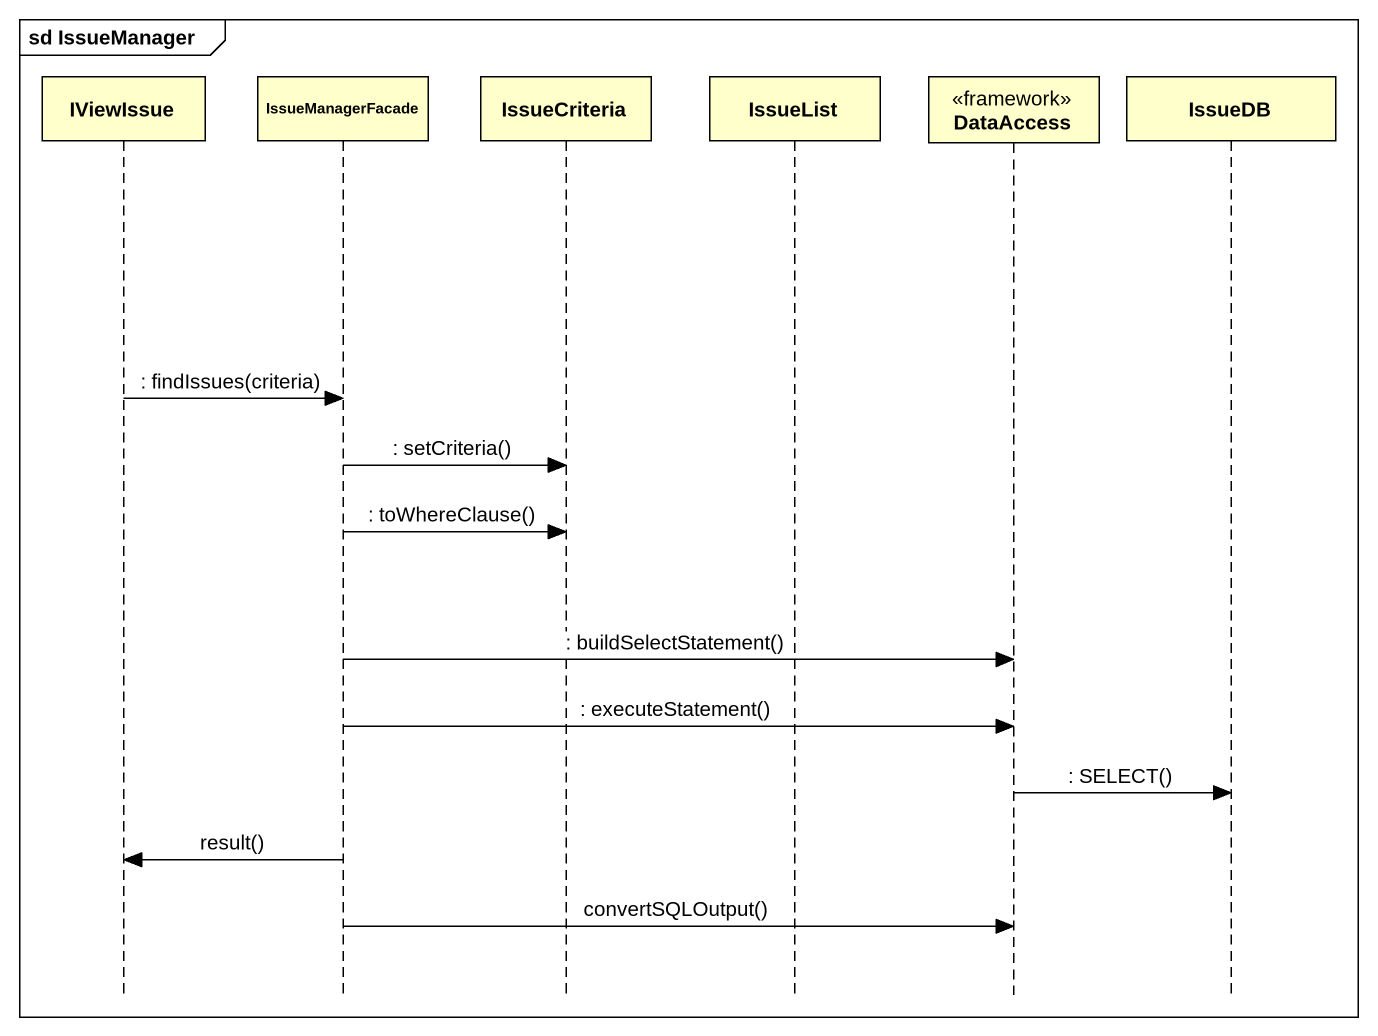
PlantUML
@startuml
mainframe sd IssueManager
hide footbox
participant IViewIssue
participant IssueManagerFacade
participant IssueCriteria
participant IssueList
participant DataAccess <<framework>>
participant IssueDB

IViewIssue -> IssueManagerFacade : : findIssues(criteria)
IssueManagerFacade -> IssueCriteria : : setCriteria()
IssueManagerFacade -> IssueCriteria : : toWhereClause()
IssueManagerFacade -> DataAccess : : buildSelectStatement()
IssueManagerFacade -> DataAccess : : executeStatement()
DataAccess -> IssueDB : : SELECT()
IssueManagerFacade -> IViewIssue : result()
IssueManagerFacade -> DataAccess : convertSQLOutput()
@enduml
